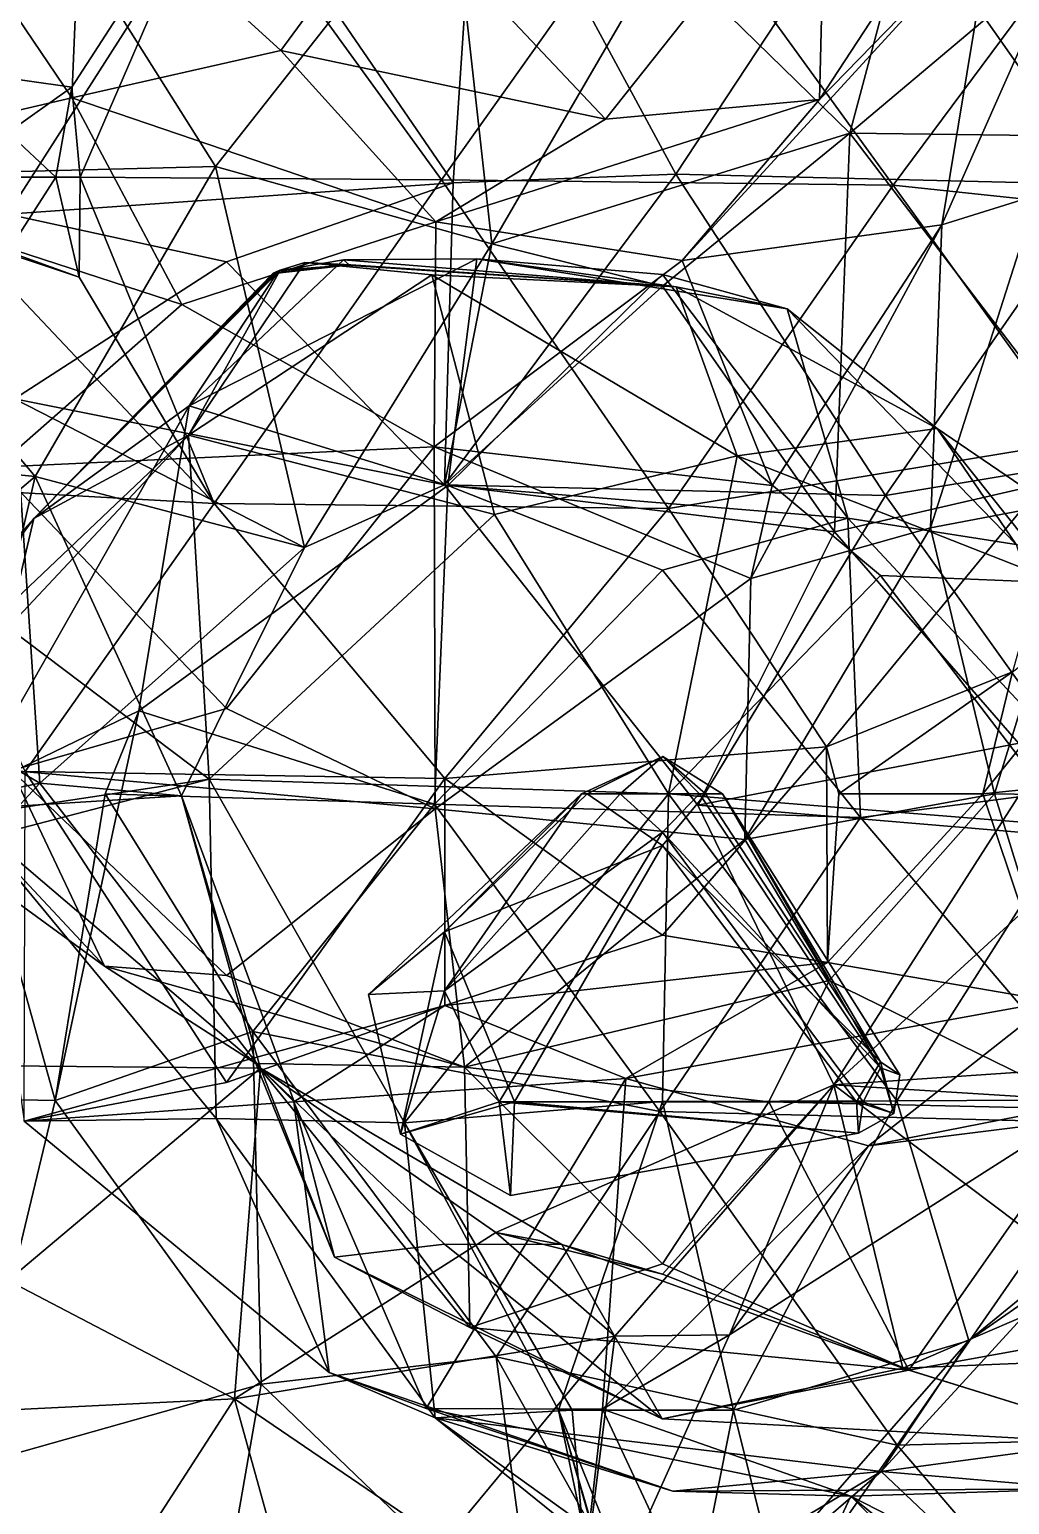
# Model space of a CAD drawing. Extents: x 290083 to 295691, y 4553739 to 4561622.
# Drawn here: x 293890.4 to 293947, y 4558937.1 to 4559022.4 of the extents above; entities that cross this region are included whole.
import ezdxf

# ---------------------------------------------------------------- set-up
doc = ezdxf.new("R2010")
doc.units = 0
doc.layers.add('Au_ppm_Pref_-_0_3', color=7, linetype='CONTINUOUS')

msp = doc.modelspace()

# ---------------------------------------------------------------- linework, layer by layer
at = {"layer": 'Au_ppm_Pref_-_0_3'}
for points in [[(293914.889, 4559013.501, 1805.686), (293916.323, 4559035.159, 1801.701), (293902.174, 4559032.062, 1805.791)], [(293914.889, 4559013.501, 1805.686), (293927.753, 4559013.998, 1800.894), (293916.323, 4559035.159, 1801.701)], [(293927.753, 4559013.998, 1800.894), (293939.472, 4559031.79, 1800.925), (293916.323, 4559035.159, 1801.701)], [(293936.428, 4559033.224, 1752.535), (293936.055, 4559018.316, 1759.803), (293946.989, 4559035.04, 1759.304)], [(293936.055, 4559018.316, 1759.803), (293946.006, 4559028.546, 1763.979), (293946.989, 4559035.04, 1759.304)], [(293937.809, 4559016.365, 1795.193), (293926.982, 4559026.951, 1792.111), (293942.57, 4559034.2, 1789.012)], [(293937.809, 4559016.365, 1795.193), (293942.57, 4559034.2, 1789.012), (293952.18, 4559028.477, 1792.62)], [(293936.428, 4559033.224, 1752.535), (293911.5, 4559030.099, 1750.295), (293923.695, 4559017.169, 1753.296)], [(293936.428, 4559033.224, 1752.535), (293923.695, 4559017.169, 1753.296), (293936.055, 4559018.316, 1759.803)], [(293890.02, 4559032.136, 1787.686), (293901.151, 4559014.445, 1787.806), (293876.196, 4559013.805, 1786.87)], [(293889.146, 4559011.682, 1806.482), (293902.174, 4559032.062, 1805.791), (293883.937, 4559030.243, 1811.381)], [(293889.146, 4559011.682, 1806.482), (293914.889, 4559013.501, 1805.686), (293902.174, 4559032.062, 1805.791)], [(293914.721, 4559031.657, 1789.466), (293901.151, 4559014.445, 1787.806), (293890.02, 4559032.136, 1787.686)], [(293883.895, 4559031.646, 1758.886), (293875.145, 4559014.284, 1763.218), (293892.858, 4559018.402, 1759.461)], [(293901.095, 4559031.781, 1828.366), (293884.691, 4559020.182, 1829.312), (293879.626, 4559031.646, 1827.879)], [(293892.858, 4559018.402, 1759.461), (293893.42, 4559031.646, 1754.097), (293883.895, 4559031.646, 1758.886)], [(293901.095, 4559031.781, 1828.366), (293892.862, 4559019.03, 1829.312), (293884.691, 4559020.182, 1829.312)], [(293892.858, 4559018.402, 1759.461), (293904.932, 4559021.149, 1753.057), (293893.42, 4559031.646, 1754.097)], [(293901.095, 4559031.781, 1828.366), (293893.33, 4559013.828, 1829.312), (293892.862, 4559019.03, 1829.312)], [(293901.095, 4559031.781, 1828.366), (293914.222, 4559013.663, 1828.243), (293893.33, 4559013.828, 1829.312)], [(293911.5, 4559030.099, 1750.295), (293893.42, 4559031.646, 1754.097), (293904.932, 4559021.149, 1753.057)], [(293901.095, 4559031.781, 1828.366), (293927.03, 4559031.712, 1829.019), (293914.222, 4559013.663, 1828.243)], [(293901.151, 4559014.445, 1787.806), (293914.721, 4559031.657, 1789.466), (293917.115, 4559009.976, 1792.632)], [(293940.317, 4559013.365, 1828.211), (293914.222, 4559013.663, 1828.243), (293927.03, 4559031.712, 1829.019)], [(293917.115, 4559009.976, 1792.632), (293914.721, 4559031.657, 1789.466), (293926.982, 4559026.951, 1792.111)], [(293940.317, 4559013.365, 1828.211), (293927.03, 4559031.712, 1829.019), (293951.164, 4559027.965, 1827.606)], [(293927.753, 4559013.998, 1800.894), (293952.361, 4559013.394, 1801.413), (293939.472, 4559031.79, 1800.925)], [(293952.361, 4559013.394, 1801.413), (293962.799, 4559028.629, 1801.555), (293939.472, 4559031.79, 1800.925)], [(293948.611, 4559012.79, 1775.541), (293952.223, 4559031.586, 1769.925), (293943.123, 4559011.064, 1768.842)], [(293952.223, 4559031.586, 1769.925), (293946.006, 4559028.546, 1763.979), (293943.123, 4559011.064, 1768.842)], [(293904.932, 4559021.149, 1753.057), (293923.695, 4559017.169, 1753.296), (293911.5, 4559030.099, 1750.295)], [(293928.122, 4559009.012, 1763.472), (293943.123, 4559011.064, 1768.842), (293946.006, 4559028.546, 1763.979)], [(293936.055, 4559018.316, 1759.803), (293928.122, 4559009.012, 1763.472), (293946.006, 4559028.546, 1763.979)], [(293937.809, 4559016.365, 1795.193), (293952.18, 4559028.477, 1792.62), (293965.498, 4559016.027, 1794.184)], [(293940.317, 4559013.365, 1828.211), (293951.164, 4559027.965, 1827.606), (293959.018, 4559011.374, 1824.246)], [(293926.982, 4559026.951, 1792.111), (293937.809, 4559016.365, 1795.193), (293917.115, 4559009.976, 1792.632)], [(293892.858, 4559018.402, 1759.461), (293913.888, 4559011.235, 1757.722), (293904.932, 4559021.149, 1753.057)], [(293904.932, 4559021.149, 1753.057), (293913.888, 4559011.235, 1757.722), (293923.695, 4559017.169, 1753.296)], [(293884.691, 4559020.182, 1829.312), (293892.862, 4559019.03, 1829.312), (293889.184, 4559016.4, 1830.169)], [(293899.209, 4559006.462, 1762.738), (293892.858, 4559018.402, 1759.461), (293875.145, 4559014.284, 1763.218)], [(293891.931, 4559013.828, 1830.607), (293889.184, 4559016.4, 1830.169), (293892.862, 4559019.03, 1829.312)], [(293891.931, 4559013.828, 1830.607), (293892.862, 4559019.03, 1829.312), (293893.33, 4559013.828, 1829.312)], [(293892.858, 4559018.402, 1759.461), (293899.209, 4559006.462, 1762.738), (293913.888, 4559011.235, 1757.722)], [(293936.055, 4559018.316, 1759.803), (293913.888, 4559011.235, 1757.722), (293928.122, 4559009.012, 1763.472)], [(293923.695, 4559017.169, 1753.296), (293913.888, 4559011.235, 1757.722), (293936.055, 4559018.316, 1759.803)], [(293884.362, 4559013.828, 1831.585), (293889.184, 4559016.4, 1830.169), (293891.931, 4559013.828, 1830.607)], [(293917.115, 4559009.976, 1792.632), (293937.809, 4559016.365, 1795.193), (293926.982, 4559007.526, 1797.515)], [(293926.982, 4559007.526, 1797.515), (293937.809, 4559016.365, 1795.193), (293936.924, 4558993.326, 1797.468)], [(293936.924, 4558993.326, 1797.468), (293937.809, 4559016.365, 1795.193), (293952.611, 4558996.945, 1793.553)], [(293952.611, 4558996.945, 1793.553), (293937.809, 4559016.365, 1795.193), (293965.498, 4559016.027, 1794.184)], [(293875.145, 4559014.284, 1763.218), (293888.503, 4558997.066, 1765.499), (293899.209, 4559006.462, 1762.738)], [(293876.196, 4559013.805, 1786.87), (293901.151, 4559014.445, 1787.806), (293890.729, 4558996.527, 1787.057)], [(293890.729, 4558996.527, 1787.057), (293901.151, 4559014.445, 1787.806), (293906.295, 4558992.415, 1793.799)], [(293906.295, 4558992.415, 1793.799), (293901.151, 4559014.445, 1787.806), (293917.115, 4559009.976, 1792.632)], [(293890.729, 4558996.527, 1787.057), (293865.707, 4558999.002, 1785.928), (293876.196, 4559013.805, 1786.87)], [(293884.362, 4559013.828, 1831.585), (293891.931, 4559013.828, 1830.607), (293889.184, 4559009.527, 1830.746)], [(293889.146, 4559011.682, 1806.482), (293901.783, 4559008.935, 1801.246), (293914.889, 4559013.501, 1805.686)], [(293889.184, 4559009.527, 1830.746), (293891.931, 4559013.828, 1830.607), (293893.268, 4559008.053, 1829.312)], [(293891.931, 4559013.828, 1830.607), (293893.33, 4559013.828, 1829.312), (293893.268, 4559008.053, 1829.312)], [(293901.073, 4558994.955, 1828.066), (293893.268, 4559008.053, 1829.312), (293893.33, 4559013.828, 1829.312)], [(293901.073, 4558994.955, 1828.066), (293893.33, 4559013.828, 1829.312), (293914.222, 4559013.663, 1828.243)], [(293901.073, 4558994.955, 1828.066), (293914.222, 4559013.663, 1828.243), (293927.332, 4558994.675, 1828.121)], [(293901.783, 4559008.935, 1801.246), (293914.386, 4558996.052, 1799.615), (293914.889, 4559013.501, 1805.686)], [(293940.317, 4559013.365, 1828.211), (293927.332, 4558994.675, 1828.121), (293914.222, 4559013.663, 1828.243)], [(293914.889, 4559013.501, 1805.686), (293914.386, 4558996.052, 1799.615), (293927.753, 4559013.998, 1800.894)], [(293927.753, 4559013.998, 1800.894), (293914.386, 4558996.052, 1799.615), (293939.859, 4558995.425, 1801.427)], [(293940.317, 4559013.365, 1828.211), (293950.975, 4558998.56, 1827.894), (293927.332, 4558994.675, 1828.121)], [(293927.753, 4559013.998, 1800.894), (293939.859, 4558995.425, 1801.427), (293952.361, 4559013.394, 1801.413)], [(293962.097, 4558999.103, 1801.911), (293952.361, 4559013.394, 1801.413), (293939.859, 4558995.425, 1801.427)], [(293940.317, 4559013.365, 1828.211), (293959.018, 4559011.374, 1824.246), (293950.975, 4558998.56, 1827.894)], [(293951.406, 4558995.249, 1781.747), (293948.611, 4559012.79, 1775.541), (293942.477, 4558993.551, 1775.059)], [(293948.611, 4559012.79, 1775.541), (293943.123, 4559011.064, 1768.842), (293942.477, 4558993.551, 1775.059)], [(293889.146, 4559011.682, 1806.482), (293889.537, 4559001.016, 1798.909), (293901.783, 4559008.935, 1801.246)], [(293899.209, 4559006.462, 1762.738), (293913.784, 4558998.248, 1764.758), (293913.888, 4559011.235, 1757.722)], [(293913.784, 4558998.248, 1764.758), (293928.122, 4559009.012, 1763.472), (293913.888, 4559011.235, 1757.722)], [(293928.122, 4559009.012, 1763.472), (293933.321, 4558996.01, 1766.93), (293943.123, 4559011.064, 1768.842)], [(293932.086, 4558990.631, 1769.018), (293942.477, 4558993.551, 1775.059), (293943.123, 4559011.064, 1768.842)], [(293933.321, 4558996.01, 1766.93), (293932.086, 4558990.631, 1769.018), (293943.123, 4559011.064, 1768.842)], [(293901.073, 4558994.955, 1828.066), (293882.46, 4558996.01, 1826.543), (293886.646, 4559010.238, 1829.312)], [(293889.184, 4559009.527, 1830.746), (293893.268, 4559008.053, 1829.312), (293886.646, 4559010.238, 1829.312)], [(293901.073, 4558994.955, 1828.066), (293886.646, 4559010.238, 1829.312), (293893.268, 4559008.053, 1829.312)], [(293906.295, 4558992.415, 1793.799), (293917.115, 4559009.976, 1792.632), (293914.386, 4558996.052, 1799.615)], [(293926.982, 4559007.526, 1797.515), (293914.386, 4558996.052, 1799.615), (293917.115, 4559009.976, 1792.632)], [(293908.549, 4559009.038, 1848.723), (293916.246, 4559009.104, 1852.373), (293899.627, 4559000.608, 1853.404)], [(293899.627, 4559000.608, 1853.404), (293916.246, 4559009.104, 1852.373), (293914.572, 4558995.996, 1859.271)], [(293908.549, 4559009.038, 1848.723), (293899.627, 4559000.608, 1853.404), (293904.789, 4559008.404, 1847.582)], [(293908.878, 4559008.763, 1847.08), (293908.549, 4559009.038, 1848.723), (293904.789, 4559008.404, 1847.582)], [(293916.246, 4559009.104, 1852.373), (293908.549, 4559009.038, 1848.723), (293927.77, 4559007.495, 1846.822)], [(293908.549, 4559009.038, 1848.723), (293908.878, 4559008.763, 1847.08), (293927.77, 4559007.495, 1846.822)], [(293913.784, 4558998.248, 1764.758), (293933.321, 4558996.01, 1766.93), (293928.122, 4559009.012, 1763.472)], [(293926.982, 4559008.195, 1857.131), (293914.572, 4558995.996, 1859.271), (293916.246, 4559009.104, 1852.373)], [(293916.246, 4559009.104, 1852.373), (293934.196, 4559006.213, 1853.069), (293926.982, 4559008.195, 1857.131)], [(293916.246, 4559009.104, 1852.373), (293927.77, 4559007.495, 1846.822), (293934.196, 4559006.213, 1853.069)], [(293889.537, 4559001.016, 1798.909), (293914.386, 4558996.052, 1799.615), (293901.783, 4559008.935, 1801.246)], [(293904.567, 4559008.261, 1846.96), (293890.652, 4558994.088, 1847.153), (293904.882, 4559008.453, 1846.753)], [(293890.652, 4558994.088, 1847.153), (293899.596, 4558998.92, 1840.297), (293904.882, 4559008.453, 1846.753)], [(293904.789, 4559008.404, 1847.582), (293890.652, 4558994.088, 1847.153), (293904.484, 4559008.284, 1847.131)], [(293899.627, 4559000.608, 1853.404), (293890.652, 4558994.088, 1847.153), (293904.789, 4559008.404, 1847.582)], [(293904.484, 4559008.284, 1847.131), (293890.652, 4558994.088, 1847.153), (293904.567, 4559008.261, 1846.96)], [(293906.314, 4559008.9, 1846.375), (293904.882, 4559008.453, 1846.753), (293899.596, 4558998.92, 1840.297)], [(293906.314, 4559008.9, 1846.375), (293899.596, 4558998.92, 1840.297), (293913.66, 4559008.185, 1841.438)], [(293913.66, 4559008.185, 1841.438), (293899.596, 4558998.92, 1840.297), (293917.274, 4558994.326, 1837.176)], [(293904.567, 4559008.261, 1846.96), (293908.878, 4559008.763, 1847.08), (293904.484, 4559008.284, 1847.131)], [(293904.484, 4559008.284, 1847.131), (293908.878, 4559008.763, 1847.08), (293904.789, 4559008.404, 1847.582)], [(293908.878, 4559008.763, 1847.08), (293904.567, 4559008.261, 1846.96), (293908.971, 4559008.751, 1846.965)], [(293904.567, 4559008.261, 1846.96), (293904.882, 4559008.453, 1846.753), (293908.971, 4559008.751, 1846.965)], [(293906.314, 4559008.9, 1846.375), (293908.971, 4559008.751, 1846.965), (293904.882, 4559008.453, 1846.753)], [(293908.971, 4559008.751, 1846.965), (293906.314, 4559008.9, 1846.375), (293927.77, 4559007.495, 1846.822)], [(293906.314, 4559008.9, 1846.375), (293913.66, 4559008.185, 1841.438), (293927.77, 4559007.495, 1846.822)], [(293908.878, 4559008.763, 1847.08), (293908.971, 4559008.751, 1846.965), (293927.77, 4559007.495, 1846.822)], [(293917.274, 4558994.326, 1837.176), (293931.298, 4558997.711, 1839.498), (293913.66, 4559008.185, 1841.438)], [(293913.66, 4559008.185, 1841.438), (293931.298, 4558997.711, 1839.498), (293927.77, 4559007.495, 1846.822)], [(293937.692, 4558994.112, 1858.393), (293914.572, 4558995.996, 1859.271), (293926.982, 4559008.195, 1857.131)], [(293934.196, 4559006.213, 1853.069), (293937.692, 4558994.112, 1858.393), (293926.982, 4559008.195, 1857.131)], [(293936.924, 4558993.326, 1797.468), (293914.386, 4558996.052, 1799.615), (293926.982, 4559007.526, 1797.515)], [(293942.855, 4558999.289, 1846.966), (293934.196, 4559006.213, 1853.069), (293927.77, 4559007.495, 1846.822)], [(293927.77, 4559007.495, 1846.822), (293931.298, 4558997.711, 1839.498), (293942.855, 4558999.289, 1846.966)], [(293899.209, 4559006.462, 1762.738), (293888.503, 4558997.066, 1765.499), (293913.784, 4558998.248, 1764.758)], [(293934.196, 4559006.213, 1853.069), (293947.411, 4558992.59, 1852.378), (293937.692, 4558994.112, 1858.393)], [(293947.411, 4558992.59, 1852.378), (293934.196, 4559006.213, 1853.069), (293942.855, 4558999.289, 1846.966)], [(293891.008, 4558978.794, 1794.97), (293889.537, 4559001.016, 1798.909), (293876.585, 4558987.289, 1796.583)], [(293886.922, 4558978.241, 1854.143), (293899.627, 4559000.608, 1853.404), (293896.727, 4558982.971, 1859.841)], [(293899.627, 4559000.608, 1853.404), (293886.922, 4558978.241, 1854.143), (293890.652, 4558994.088, 1847.153)], [(293891.008, 4558978.794, 1794.97), (293906.295, 4558992.415, 1793.799), (293889.537, 4559001.016, 1798.909)], [(293889.537, 4559001.016, 1798.909), (293906.295, 4558992.415, 1793.799), (293914.386, 4558996.052, 1799.615)], [(293896.727, 4558982.971, 1859.841), (293899.627, 4559000.608, 1853.404), (293914.572, 4558995.996, 1859.271)], [(293890.729, 4558996.527, 1787.057), (293876.585, 4558984.477, 1785.642), (293865.707, 4558999.002, 1785.928)], [(293881.954, 4558982.168, 1841.191), (293899.596, 4558998.92, 1840.297), (293890.652, 4558994.088, 1847.153)], [(293881.954, 4558982.168, 1841.191), (293889.184, 4558987.794, 1837.99), (293899.596, 4558998.92, 1840.297)], [(293900.794, 4558979.033, 1836.429), (293899.596, 4558998.92, 1840.297), (293889.184, 4558987.794, 1837.99)], [(293900.794, 4558979.033, 1836.429), (293917.274, 4558994.326, 1837.176), (293899.596, 4558998.92, 1840.297)], [(293949.956, 4558990.373, 1842.021), (293942.855, 4558999.289, 1846.966), (293931.298, 4558997.711, 1839.498)], [(293962.097, 4558999.103, 1801.911), (293939.859, 4558995.425, 1801.427), (293949.784, 4558981.543, 1801.862)], [(293947.411, 4558992.59, 1852.378), (293942.855, 4558999.289, 1846.966), (293959.223, 4558988.153, 1847.13)], [(293959.223, 4558988.153, 1847.13), (293942.855, 4558999.289, 1846.966), (293949.956, 4558990.373, 1842.021)], [(293888.503, 4558997.066, 1765.499), (293901.783, 4558983.12, 1765.622), (293913.784, 4558998.248, 1764.758)], [(293913.784, 4558998.248, 1764.758), (293901.783, 4558983.12, 1765.622), (293913.844, 4558977.32, 1769.797)], [(293913.784, 4558998.248, 1764.758), (293913.844, 4558977.32, 1769.797), (293932.086, 4558990.631, 1769.018)], [(293913.784, 4558998.248, 1764.758), (293932.086, 4558990.631, 1769.018), (293933.321, 4558996.01, 1766.93)], [(293927.332, 4558994.675, 1828.121), (293950.975, 4558998.56, 1827.894), (293936.462, 4558980.891, 1826.942)], [(293947.201, 4558985.233, 1823.373), (293936.462, 4558980.891, 1826.942), (293950.975, 4558998.56, 1827.894)], [(293888.503, 4558997.066, 1765.499), (293889.389, 4558979.534, 1770.224), (293901.783, 4558983.12, 1765.622)], [(293917.274, 4558994.326, 1837.176), (293927.339, 4558978.192, 1836.874), (293931.298, 4558997.711, 1839.498)], [(293927.339, 4558978.192, 1836.874), (293939.581, 4558990.798, 1836.989), (293931.298, 4558997.711, 1839.498)], [(293939.581, 4558990.798, 1836.989), (293949.956, 4558990.373, 1842.021), (293931.298, 4558997.711, 1839.498)], [(293890.729, 4558996.527, 1787.057), (293886.294, 4558977.255, 1782.064), (293876.585, 4558984.477, 1785.642)], [(293899.187, 4558978.059, 1788.064), (293886.294, 4558977.255, 1782.064), (293890.729, 4558996.527, 1787.057)], [(293906.295, 4558992.415, 1793.799), (293899.187, 4558978.059, 1788.064), (293890.729, 4558996.527, 1787.057)], [(293936.924, 4558993.326, 1797.468), (293952.611, 4558996.945, 1793.553), (293952.384, 4558975.559, 1797.383)], [(293890.164, 4558979.47, 1828.424), (293882.46, 4558996.01, 1826.543), (293901.073, 4558994.955, 1828.066)], [(293913.81, 4558977.578, 1864.097), (293896.727, 4558982.971, 1859.841), (293914.572, 4558995.996, 1859.271)], [(293913.81, 4558977.578, 1864.097), (293914.572, 4558995.996, 1859.271), (293926.982, 4558991.116, 1863.317)], [(293914.386, 4558996.052, 1799.615), (293929.029, 4558977.521, 1799.615), (293939.859, 4558995.425, 1801.427)], [(293914.386, 4558996.052, 1799.615), (293936.924, 4558993.326, 1797.468), (293929.029, 4558977.521, 1799.615)], [(293937.692, 4558994.112, 1858.393), (293926.982, 4558991.116, 1863.317), (293914.572, 4558995.996, 1859.271)], [(293949.784, 4558981.543, 1801.862), (293939.859, 4558995.425, 1801.427), (293929.029, 4558977.521, 1799.615)], [(293890.164, 4558979.47, 1828.424), (293901.073, 4558994.955, 1828.066), (293914.4, 4558979.071, 1827.141)], [(293901.073, 4558994.955, 1828.066), (293927.332, 4558994.675, 1828.121), (293914.4, 4558979.071, 1827.141)], [(293927.332, 4558994.675, 1828.121), (293936.462, 4558980.891, 1826.942), (293914.4, 4558979.071, 1827.141)], [(293951.406, 4558995.249, 1781.747), (293942.477, 4558993.551, 1775.059), (293946.166, 4558978.192, 1778.693)], [(293951.406, 4558995.249, 1781.747), (293946.166, 4558978.192, 1778.693), (293964.735, 4558977.88, 1780.313)], [(293890.652, 4558994.088, 1847.153), (293886.922, 4558978.241, 1854.143), (293876.42, 4558978.331, 1847.171)], [(293881.954, 4558982.168, 1841.191), (293890.652, 4558994.088, 1847.153), (293876.42, 4558978.331, 1847.171)], [(293900.794, 4558979.033, 1836.429), (293927.339, 4558978.192, 1836.874), (293917.274, 4558994.326, 1837.176)], [(293937.692, 4558994.112, 1858.393), (293938.427, 4558976.822, 1863.947), (293926.982, 4558991.116, 1863.317)], [(293938.427, 4558976.822, 1863.947), (293937.692, 4558994.112, 1858.393), (293952.137, 4558978.608, 1859.404)], [(293947.411, 4558992.59, 1852.378), (293952.137, 4558978.608, 1859.404), (293937.692, 4558994.112, 1858.393)], [(293936.924, 4558993.326, 1797.468), (293952.384, 4558975.559, 1797.383), (293929.029, 4558977.521, 1799.615)], [(293946.166, 4558978.192, 1778.693), (293942.477, 4558993.551, 1775.059), (293931.75, 4558975.544, 1774.161)], [(293932.086, 4558990.631, 1769.018), (293931.75, 4558975.544, 1774.161), (293942.477, 4558993.551, 1775.059)], [(293957.311, 4558992.926, 1818.339), (293945.488, 4558978.192, 1820.218), (293947.201, 4558985.233, 1823.373)], [(293945.488, 4558978.192, 1820.218), (293957.311, 4558992.926, 1818.339), (293959.392, 4558979.601, 1816.396)], [(293891.008, 4558978.794, 1794.97), (293899.187, 4558978.059, 1788.064), (293906.295, 4558992.415, 1793.799)], [(293913.81, 4558977.578, 1864.097), (293926.982, 4558991.116, 1863.317), (293938.427, 4558976.822, 1863.947)], [(293913.844, 4558977.32, 1769.797), (293931.75, 4558975.544, 1774.161), (293932.086, 4558990.631, 1769.018)], [(293927.339, 4558978.192, 1836.874), (293950.609, 4558976.306, 1836.621), (293939.581, 4558990.798, 1836.989)], [(293949.956, 4558990.373, 1842.021), (293939.581, 4558990.798, 1836.989), (293950.609, 4558976.306, 1836.621)], [(293900.794, 4558979.033, 1836.429), (293889.184, 4558987.794, 1837.99), (293879.276, 4558975.781, 1836.533)], [(293891.008, 4558978.794, 1794.97), (293876.585, 4558987.289, 1796.583), (293866.56, 4558973.778, 1796.361)], [(293936.462, 4558980.891, 1826.942), (293947.201, 4558985.233, 1823.373), (293937.166, 4558978.192, 1823.373)], [(293947.201, 4558985.233, 1823.373), (293945.488, 4558978.192, 1820.218), (293937.166, 4558978.192, 1823.373)], [(293891.9, 4558960.466, 1858.342), (293886.922, 4558978.241, 1854.143), (293896.727, 4558982.971, 1859.841)], [(293901.783, 4558983.12, 1765.622), (293889.389, 4558979.534, 1770.224), (293913.844, 4558977.32, 1769.797)], [(293894.785, 4558978.192, 1862.308), (293891.9, 4558960.466, 1858.342), (293896.727, 4558982.971, 1859.841)], [(293894.785, 4558978.192, 1862.308), (293896.727, 4558982.971, 1859.841), (293913.81, 4558977.578, 1864.097)], [(293877.298, 4558980.951, 1775.799), (293886.294, 4558977.255, 1782.064), (293894.737, 4558968.227, 1775.858)], [(293877.298, 4558980.951, 1775.799), (293894.737, 4558968.227, 1775.858), (293889.389, 4558979.534, 1770.224)], [(293914.4, 4558979.071, 1827.141), (293936.462, 4558980.891, 1826.942), (293926.982, 4558970.006, 1826.101)], [(293936.526, 4558968.434, 1822.126), (293926.982, 4558970.006, 1826.101), (293936.462, 4558980.891, 1826.942)], [(293936.876, 4558961.369, 1799.461), (293949.784, 4558981.543, 1801.862), (293929.029, 4558977.521, 1799.615)], [(293937.166, 4558978.192, 1823.373), (293936.526, 4558968.434, 1822.126), (293936.462, 4558980.891, 1826.942)], [(293952.023, 4558960.418, 1805.612), (293949.784, 4558981.543, 1801.862), (293936.876, 4558961.369, 1799.461)], [(293924.537, 4558978.192, 1872.04), (293922.298, 4558978.192, 1870.887), (293927, 4558980.346, 1870.869)], [(293922.298, 4558978.192, 1870.887), (293922.639, 4558978.192, 1868.84), (293927, 4558980.346, 1870.869)], [(293922.639, 4558978.192, 1868.84), (293929.469, 4558978.192, 1869.715), (293927, 4558980.346, 1870.869)], [(293924.537, 4558978.192, 1872.04), (293927, 4558980.346, 1870.869), (293929.127, 4558978.192, 1871.899)], [(293927, 4558980.346, 1870.869), (293930.444, 4558978.192, 1870.887), (293929.127, 4558978.192, 1871.899)], [(293930.444, 4558978.192, 1870.887), (293927, 4558980.346, 1870.869), (293929.469, 4558978.192, 1869.715)], [(293889.389, 4558979.534, 1770.224), (293894.737, 4558968.227, 1775.858), (293901.783, 4558967.682, 1772.355)], [(293889.389, 4558979.534, 1770.224), (293901.783, 4558967.682, 1772.355), (293913.844, 4558977.32, 1769.797)], [(293890.164, 4558979.47, 1828.424), (293901.783, 4558961.495, 1828.938), (293890.103, 4558959.261, 1823.075)], [(293890.164, 4558979.47, 1828.424), (293914.4, 4558979.071, 1827.141), (293901.783, 4558961.495, 1828.938)], [(293945.488, 4558978.192, 1820.218), (293959.392, 4558979.601, 1816.396), (293949.512, 4558966.192, 1816.752)], [(293891.008, 4558978.794, 1794.97), (293866.56, 4558973.778, 1796.361), (293876.073, 4558962.578, 1795.975)], [(293891.008, 4558978.794, 1794.97), (293876.073, 4558962.578, 1795.975), (293903.759, 4558962.318, 1793.623)], [(293900.794, 4558979.033, 1836.429), (293879.276, 4558975.781, 1836.533), (293887.762, 4558975.635, 1829.494)], [(293900.794, 4558979.033, 1836.429), (293887.762, 4558975.635, 1829.494), (293901.197, 4558959.413, 1829.065)], [(293899.187, 4558978.059, 1788.064), (293891.008, 4558978.794, 1794.97), (293903.759, 4558962.318, 1793.623)], [(293900.794, 4558979.033, 1836.429), (293912.078, 4558959.166, 1836.185), (293927.339, 4558978.192, 1836.874)], [(293900.794, 4558979.033, 1836.429), (293901.197, 4558959.413, 1829.065), (293912.078, 4558959.166, 1836.185)], [(293914.399, 4558965.942, 1823.081), (293901.783, 4558961.495, 1828.938), (293914.4, 4558979.071, 1827.141)], [(293914.399, 4558965.942, 1823.081), (293914.4, 4558979.071, 1827.141), (293926.982, 4558970.006, 1826.101)], [(293953.452, 4558959.146, 1863.304), (293938.427, 4558976.822, 1863.947), (293952.137, 4558978.608, 1859.404)], [(293877.802, 4558960.719, 1852.996), (293886.922, 4558978.241, 1854.143), (293891.9, 4558960.466, 1858.342)], [(293886.294, 4558977.255, 1782.064), (293899.187, 4558978.059, 1788.064), (293903.48, 4558962.606, 1782.066)], [(293894.785, 4558978.192, 1862.308), (293903.321, 4558964.445, 1862.866), (293891.9, 4558960.466, 1858.342)], [(293894.785, 4558978.192, 1862.308), (293913.81, 4558977.578, 1864.097), (293903.321, 4558964.445, 1862.866)], [(293905.701, 4558960.374, 1787.737), (293899.187, 4558978.059, 1788.064), (293903.759, 4558962.318, 1793.623)], [(293903.48, 4558962.606, 1782.066), (293899.187, 4558978.059, 1788.064), (293905.701, 4558960.374, 1787.737)], [(293913.81, 4558977.578, 1864.097), (293926.825, 4558959.818, 1863.518), (293903.321, 4558964.445, 1862.866)], [(293914.383, 4558966.799, 1873.029), (293909.992, 4558966.583, 1870.887), (293922.298, 4558978.192, 1870.887)], [(293914.383, 4558970.209, 1867.609), (293922.298, 4558978.192, 1870.887), (293909.992, 4558966.583, 1870.887)], [(293912.078, 4558959.166, 1836.185), (293926.983, 4558960.391, 1841.041), (293927.339, 4558978.192, 1836.874)], [(293913.81, 4558977.578, 1864.097), (293938.427, 4558976.822, 1863.947), (293926.825, 4558959.818, 1863.518)], [(293914.383, 4558966.799, 1873.029), (293924.537, 4558978.192, 1872.04), (293926.982, 4558975.962, 1871.631)], [(293914.383, 4558966.799, 1873.029), (293922.298, 4558978.192, 1870.887), (293924.537, 4558978.192, 1872.04)], [(293914.383, 4558970.209, 1867.609), (293926.982, 4558975.188, 1869.886), (293922.639, 4558978.192, 1868.84)], [(293914.383, 4558970.209, 1867.609), (293922.639, 4558978.192, 1868.84), (293922.298, 4558978.192, 1870.887)], [(293922.639, 4558978.192, 1868.84), (293926.982, 4558975.188, 1869.886), (293929.469, 4558978.192, 1869.715)], [(293926.982, 4558975.962, 1871.631), (293924.537, 4558978.192, 1872.04), (293929.127, 4558978.192, 1871.899)], [(293926.982, 4558975.962, 1871.631), (293929.127, 4558978.192, 1871.899), (293939.581, 4558962.347, 1871.545)], [(293926.982, 4558975.188, 1869.886), (293939.581, 4558962.687, 1870.116), (293929.469, 4558978.192, 1869.715)], [(293927.339, 4558978.192, 1836.874), (293926.983, 4558960.391, 1841.041), (293940.532, 4558960.439, 1836.73)], [(293927.339, 4558978.192, 1836.874), (293940.532, 4558960.439, 1836.73), (293950.609, 4558976.306, 1836.621)], [(293952.384, 4558975.559, 1797.383), (293936.876, 4558961.369, 1799.461), (293929.029, 4558977.521, 1799.615)], [(293939.581, 4558962.347, 1871.545), (293929.127, 4558978.192, 1871.899), (293930.444, 4558978.192, 1870.887)], [(293939.581, 4558962.687, 1870.116), (293930.444, 4558978.192, 1870.887), (293929.469, 4558978.192, 1869.715)], [(293939.581, 4558962.347, 1871.545), (293930.444, 4558978.192, 1870.887), (293940.691, 4558961.944, 1870.887)], [(293939.581, 4558962.687, 1870.116), (293940.691, 4558961.944, 1870.887), (293930.444, 4558978.192, 1870.887)], [(293936.609, 4558967.396, 1776.798), (293946.166, 4558978.192, 1778.693), (293931.75, 4558975.544, 1774.161)], [(293936.526, 4558968.434, 1822.126), (293937.166, 4558978.192, 1823.373), (293945.488, 4558978.192, 1820.218)], [(293945.488, 4558978.192, 1820.218), (293949.512, 4558966.192, 1816.752), (293936.526, 4558968.434, 1822.126)], [(293946.166, 4558978.192, 1778.693), (293936.609, 4558967.396, 1776.798), (293951.795, 4558959.963, 1779.895)], [(293946.166, 4558978.192, 1778.693), (293951.795, 4558959.963, 1779.895), (293964.735, 4558977.88, 1780.313)], [(293894.737, 4558968.227, 1775.858), (293886.294, 4558977.255, 1782.064), (293903.48, 4558962.606, 1782.066)], [(293915.534, 4558962.377, 1776.393), (293913.844, 4558977.32, 1769.797), (293901.783, 4558967.682, 1772.355)], [(293931.75, 4558975.544, 1774.161), (293913.844, 4558977.32, 1769.797), (293915.534, 4558962.377, 1776.393)], [(293926.825, 4558959.818, 1863.518), (293938.427, 4558976.822, 1863.947), (293953.452, 4558959.146, 1863.304)], [(293914.383, 4558966.799, 1873.029), (293926.982, 4558975.962, 1871.631), (293917.545, 4558960.374, 1872.378)], [(293917.545, 4558960.374, 1872.378), (293926.982, 4558975.962, 1871.631), (293938.575, 4558960.374, 1871.362)], [(293926.982, 4558975.962, 1871.631), (293939.581, 4558962.347, 1871.545), (293938.575, 4558960.374, 1871.362)], [(293940.532, 4558960.439, 1836.73), (293964.817, 4558960.548, 1835.228), (293950.609, 4558976.306, 1836.621)], [(293887.762, 4558975.635, 1829.494), (293890.103, 4558959.261, 1823.075), (293901.197, 4558959.413, 1829.065)], [(293914.383, 4558970.209, 1867.609), (293918.44, 4558960.374, 1868.974), (293926.982, 4558975.188, 1869.886)], [(293915.534, 4558962.377, 1776.393), (293936.609, 4558967.396, 1776.798), (293931.75, 4558975.544, 1774.161)], [(293918.44, 4558960.374, 1868.974), (293938.201, 4558960.374, 1870.237), (293926.982, 4558975.188, 1869.886)], [(293926.982, 4558975.188, 1869.886), (293938.201, 4558960.374, 1870.237), (293939.581, 4558962.687, 1870.116)], [(293952.384, 4558975.559, 1797.383), (293962.409, 4558963.089, 1797.593), (293936.876, 4558961.369, 1799.461)], [(293909.992, 4558966.583, 1870.887), (293911.853, 4558958.516, 1870.822), (293914.383, 4558970.209, 1867.609)], [(293914.383, 4558970.209, 1867.609), (293911.853, 4558958.516, 1870.822), (293918.44, 4558960.374, 1868.974)], [(293914.399, 4558965.942, 1823.081), (293926.982, 4558970.006, 1826.101), (293936.526, 4558968.434, 1822.126)], [(293903.48, 4558962.606, 1782.066), (293915.534, 4558962.377, 1776.393), (293894.737, 4558968.227, 1775.858)], [(293901.783, 4558967.682, 1772.355), (293894.737, 4558968.227, 1775.858), (293915.534, 4558962.377, 1776.393)], [(293914.399, 4558965.942, 1823.081), (293936.526, 4558968.434, 1822.126), (293924.869, 4558961.737, 1817.345)], [(293949.512, 4558966.192, 1816.752), (293924.869, 4558961.737, 1817.345), (293936.526, 4558968.434, 1822.126)], [(293915.534, 4558962.377, 1776.393), (293933.135, 4558960.374, 1778.897), (293936.609, 4558967.396, 1776.798)], [(293936.609, 4558967.396, 1776.798), (293933.135, 4558960.374, 1778.897), (293951.795, 4558959.963, 1779.895)], [(293911.853, 4558958.516, 1870.822), (293909.992, 4558966.583, 1870.887), (293914.383, 4558966.799, 1873.029)], [(293911.853, 4558958.516, 1870.822), (293914.383, 4558966.799, 1873.029), (293917.545, 4558960.374, 1872.378)], [(293914.399, 4558965.942, 1823.081), (293890.103, 4558959.261, 1823.075), (293901.783, 4558961.495, 1828.938)], [(293914.399, 4558965.942, 1823.081), (293905.678, 4558960.374, 1819.269), (293890.103, 4558959.261, 1823.075)], [(293905.678, 4558960.374, 1819.269), (293914.399, 4558965.942, 1823.081), (293924.869, 4558961.737, 1817.345)], [(293924.869, 4558961.737, 1817.345), (293949.512, 4558966.192, 1816.752), (293938.895, 4558957.831, 1812.041)], [(293963.244, 4558960.884, 1811.425), (293938.895, 4558957.831, 1812.041), (293949.512, 4558966.192, 1816.752)], [(293903.321, 4558964.445, 1862.866), (293903.794, 4558944.071, 1858.059), (293891.9, 4558960.466, 1858.342)], [(293903.321, 4558964.445, 1862.866), (293917.372, 4558945.635, 1862.513), (293903.794, 4558944.071, 1858.059)], [(293903.321, 4558964.445, 1862.866), (293926.825, 4558959.818, 1863.518), (293917.372, 4558945.635, 1862.513)], [(293936.876, 4558961.369, 1799.461), (293962.409, 4558963.089, 1797.593), (293952.18, 4558949.851, 1797.184)], [(293876.073, 4558962.578, 1795.975), (293889.184, 4558950.051, 1796.174), (293903.759, 4558962.318, 1793.623)], [(293902.247, 4558943.208, 1800.085), (293903.759, 4558962.318, 1793.623), (293889.184, 4558950.051, 1796.174)], [(293902.247, 4558943.208, 1800.085), (293917.347, 4558952.827, 1798.497), (293903.759, 4558962.318, 1793.623)], [(293905.701, 4558960.374, 1787.737), (293908.038, 4558951.402, 1787.737), (293903.48, 4558962.606, 1782.066)], [(293903.48, 4558962.606, 1782.066), (293908.038, 4558951.402, 1787.737), (293915.859, 4558947.334, 1782.694)], [(293903.48, 4558962.606, 1782.066), (293915.859, 4558947.334, 1782.694), (293915.534, 4558962.377, 1776.393)], [(293903.759, 4558962.318, 1793.623), (293917.347, 4558952.827, 1798.497), (293921.161, 4558952.143, 1793.676)], [(293903.759, 4558962.318, 1793.623), (293914.383, 4558952.15, 1790.478), (293908.038, 4558951.402, 1787.737)], [(293903.759, 4558962.318, 1793.623), (293921.161, 4558952.143, 1793.676), (293914.383, 4558952.15, 1790.478)], [(293903.759, 4558962.318, 1793.623), (293908.038, 4558951.402, 1787.737), (293905.701, 4558960.374, 1787.737)], [(293915.534, 4558962.377, 1776.393), (293915.859, 4558947.334, 1782.694), (293926.982, 4558951.011, 1778.676)], [(293915.534, 4558962.377, 1776.393), (293926.982, 4558951.011, 1778.676), (293933.135, 4558960.374, 1778.897)], [(293938.201, 4558960.374, 1870.237), (293940.348, 4558959.706, 1870.77), (293939.581, 4558962.687, 1870.116)], [(293938.575, 4558960.374, 1871.362), (293939.581, 4558962.347, 1871.545), (293940.348, 4558959.706, 1870.77)], [(293940.691, 4558961.944, 1870.887), (293939.581, 4558962.687, 1870.116), (293940.348, 4558959.706, 1870.77)], [(293940.691, 4558961.944, 1870.887), (293940.348, 4558959.706, 1870.77), (293939.581, 4558962.347, 1871.545)], [(293905.678, 4558960.374, 1819.269), (293924.869, 4558961.737, 1817.345), (293913.335, 4558942.658, 1817.431)], [(293923.512, 4558942.618, 1811.093), (293913.335, 4558942.658, 1817.431), (293924.869, 4558961.737, 1817.345)], [(293917.347, 4558952.827, 1798.497), (293924.222, 4558946.835, 1802.343), (293936.876, 4558961.369, 1799.461)], [(293926.982, 4558950.425, 1796.993), (293917.347, 4558952.827, 1798.497), (293936.876, 4558961.369, 1799.461)], [(293923.512, 4558942.618, 1811.093), (293924.869, 4558961.737, 1817.345), (293938.895, 4558957.831, 1812.041)], [(293924.222, 4558946.835, 1802.343), (293930.856, 4558946.92, 1805.555), (293936.876, 4558961.369, 1799.461)], [(293926.982, 4558950.425, 1796.993), (293936.876, 4558961.369, 1799.461), (293940.862, 4558944.986, 1792.805)], [(293952.023, 4558960.418, 1805.612), (293936.876, 4558961.369, 1799.461), (293930.856, 4558946.92, 1805.555)], [(293936.876, 4558961.369, 1799.461), (293952.18, 4558949.851, 1797.184), (293940.862, 4558944.986, 1792.805)], [(293886.782, 4558939.273, 1855.296), (293877.802, 4558960.719, 1852.996), (293891.9, 4558960.466, 1858.342)], [(293903.794, 4558944.071, 1858.059), (293886.782, 4558939.273, 1855.296), (293891.9, 4558960.466, 1858.342)], [(293912.078, 4558959.166, 1836.185), (293920.969, 4558942.556, 1838.086), (293926.983, 4558960.391, 1841.041)], [(293931.084, 4558942.556, 1837.185), (293926.983, 4558960.391, 1841.041), (293920.969, 4558942.556, 1838.086)], [(293931.084, 4558942.556, 1837.185), (293940.532, 4558960.439, 1836.73), (293926.983, 4558960.391, 1841.041)], [(293930.856, 4558946.92, 1805.555), (293938.895, 4558957.831, 1812.041), (293952.023, 4558960.418, 1805.612)], [(293940.532, 4558960.439, 1836.73), (293931.084, 4558942.556, 1837.185), (293944.683, 4558946.585, 1835.251)], [(293938.895, 4558957.831, 1812.041), (293963.244, 4558960.884, 1811.425), (293952.023, 4558960.418, 1805.612)], [(293964.817, 4558960.548, 1835.228), (293940.532, 4558960.439, 1836.73), (293944.683, 4558946.585, 1835.251)], [(293944.683, 4558946.585, 1835.251), (293952.18, 4558952.708, 1831.867), (293964.817, 4558960.548, 1835.228)], [(293905.678, 4558960.374, 1819.269), (293907.717, 4558944.74, 1823.373), (293890.103, 4558959.261, 1823.075)], [(293907.717, 4558944.74, 1823.373), (293905.678, 4558960.374, 1819.269), (293913.335, 4558942.658, 1817.431)], [(293918.207, 4558954.966, 1870.887), (293911.853, 4558958.516, 1870.822), (293917.545, 4558960.374, 1872.378)], [(293918.207, 4558954.966, 1870.887), (293918.44, 4558960.374, 1868.974), (293911.853, 4558958.516, 1870.822)], [(293917.372, 4558945.635, 1862.513), (293926.825, 4558959.818, 1863.518), (293940.552, 4558940.534, 1863.789)], [(293917.545, 4558960.374, 1872.378), (293938.575, 4558960.374, 1871.362), (293938.303, 4558958.568, 1870.887)], [(293917.545, 4558960.374, 1872.378), (293938.303, 4558958.568, 1870.887), (293918.207, 4558954.966, 1870.887)], [(293918.44, 4558960.374, 1868.974), (293918.207, 4558954.966, 1870.887), (293938.303, 4558958.568, 1870.887)], [(293918.44, 4558960.374, 1868.974), (293938.303, 4558958.568, 1870.887), (293938.201, 4558960.374, 1870.237)], [(293926.825, 4558959.818, 1863.518), (293953.452, 4558959.146, 1863.304), (293940.552, 4558940.534, 1863.789)], [(293933.135, 4558960.374, 1778.897), (293926.982, 4558951.011, 1778.676), (293941.226, 4558944.865, 1782.608)], [(293951.795, 4558959.963, 1779.895), (293933.135, 4558960.374, 1778.897), (293941.226, 4558944.865, 1782.608)], [(293938.201, 4558960.374, 1870.237), (293938.303, 4558958.568, 1870.887), (293940.348, 4558959.706, 1870.77)], [(293938.575, 4558960.374, 1871.362), (293940.348, 4558959.706, 1870.77), (293938.303, 4558958.568, 1870.887)], [(293941.226, 4558944.865, 1782.608), (293961.886, 4558948.607, 1782.451), (293951.795, 4558959.963, 1779.895)], [(293907.717, 4558944.74, 1823.373), (293901.197, 4558959.413, 1829.065), (293890.103, 4558959.261, 1823.075)], [(293907.717, 4558944.74, 1823.373), (293913.845, 4558942.117, 1829.072), (293901.197, 4558959.413, 1829.065)], [(293901.197, 4558959.413, 1829.065), (293913.845, 4558942.117, 1829.072), (293912.078, 4558959.166, 1836.185)], [(293912.078, 4558959.166, 1836.185), (293921.765, 4558942.556, 1835.251), (293920.969, 4558942.556, 1838.086)], [(293912.078, 4558959.166, 1836.185), (293913.845, 4558942.117, 1829.072), (293921.765, 4558942.556, 1835.251)], [(293965.371, 4558941.188, 1863.951), (293940.552, 4558940.534, 1863.789), (293953.452, 4558959.146, 1863.304)], [(293923.512, 4558942.618, 1811.093), (293938.895, 4558957.831, 1812.041), (293930.856, 4558946.92, 1805.555)], [(293902.247, 4558943.208, 1800.085), (293924.222, 4558946.835, 1802.343), (293917.347, 4558952.827, 1798.497)], [(293926.982, 4558950.425, 1796.993), (293921.161, 4558952.143, 1793.676), (293917.347, 4558952.827, 1798.497)], [(293908.038, 4558951.402, 1787.737), (293914.383, 4558952.15, 1790.478), (293926.968, 4558942.051, 1787.642)], [(293914.383, 4558952.15, 1790.478), (293921.161, 4558952.143, 1793.676), (293926.968, 4558942.051, 1787.642)], [(293926.982, 4558950.425, 1796.993), (293940.862, 4558944.986, 1792.805), (293921.161, 4558952.143, 1793.676)], [(293921.161, 4558952.143, 1793.676), (293940.862, 4558944.986, 1792.805), (293926.968, 4558942.051, 1787.642)], [(293939.61, 4558939.011, 1829.562), (293964.571, 4558942.367, 1828.715), (293952.18, 4558952.708, 1831.867)], [(293944.683, 4558946.585, 1835.251), (293939.61, 4558939.011, 1829.562), (293952.18, 4558952.708, 1831.867)], [(293915.859, 4558947.334, 1782.694), (293908.038, 4558951.402, 1787.737), (293926.968, 4558942.051, 1787.642)], [(293915.859, 4558947.334, 1782.694), (293941.226, 4558944.865, 1782.608), (293926.982, 4558951.011, 1778.676)], [(293902.247, 4558943.208, 1800.085), (293889.184, 4558950.051, 1796.174), (293877.57, 4558942.004, 1799.265)], [(293963.311, 4558945.915, 1793.249), (293940.862, 4558944.986, 1792.805), (293952.18, 4558949.851, 1797.184)], [(293955.135, 4558940.542, 1787.842), (293961.886, 4558948.607, 1782.451), (293941.226, 4558944.865, 1782.608)], [(293914.383, 4558934.948, 1803.019), (293924.222, 4558946.835, 1802.343), (293902.247, 4558943.208, 1800.085)], [(293914.383, 4558934.948, 1803.019), (293921.71, 4558926.605, 1806.232), (293924.222, 4558946.835, 1802.343)], [(293941.226, 4558944.865, 1782.608), (293915.859, 4558947.334, 1782.694), (293926.968, 4558942.051, 1787.642)], [(293921.71, 4558926.605, 1806.232), (293923.512, 4558942.618, 1811.093), (293930.856, 4558946.92, 1805.555)], [(293921.71, 4558926.605, 1806.232), (293930.856, 4558946.92, 1805.555), (293924.222, 4558946.835, 1802.343)], [(293933.312, 4558933.604, 1835.251), (293944.683, 4558946.585, 1835.251), (293931.084, 4558942.556, 1837.185)], [(293944.683, 4558946.585, 1835.251), (293933.312, 4558933.604, 1835.251), (293939.61, 4558939.011, 1829.562)], [(293940.862, 4558944.986, 1792.805), (293963.311, 4558945.915, 1793.249), (293955.135, 4558940.542, 1787.842)], [(293917.372, 4558945.635, 1862.513), (293919.637, 4558928.82, 1858.595), (293903.794, 4558944.071, 1858.059)], [(293917.372, 4558945.635, 1862.513), (293929.249, 4558924.406, 1864.712), (293919.637, 4558928.82, 1858.595)], [(293917.372, 4558945.635, 1862.513), (293940.552, 4558940.534, 1863.789), (293929.249, 4558924.406, 1864.712)], [(293913.845, 4558942.117, 1829.072), (293907.717, 4558944.74, 1823.373), (293927.584, 4558937.878, 1823.334)], [(293927.584, 4558937.878, 1823.334), (293907.717, 4558944.74, 1823.373), (293913.335, 4558942.658, 1817.431)], [(293940.862, 4558944.986, 1792.805), (293955.135, 4558940.542, 1787.842), (293926.968, 4558942.051, 1787.642)], [(293941.226, 4558944.865, 1782.608), (293926.968, 4558942.051, 1787.642), (293955.135, 4558940.542, 1787.842)], [(293900.692, 4558926.312, 1852.492), (293886.782, 4558939.273, 1855.296), (293903.794, 4558944.071, 1858.059)], [(293919.637, 4558928.82, 1858.595), (293900.692, 4558926.312, 1852.492), (293903.794, 4558944.071, 1858.059)], [(293902.247, 4558943.208, 1800.085), (293877.57, 4558942.004, 1799.265), (293891.823, 4558927.044, 1801.628)], [(293902.247, 4558943.208, 1800.085), (293891.823, 4558927.044, 1801.628), (293907.381, 4558924.738, 1802.916)], [(293902.247, 4558943.208, 1800.085), (293907.381, 4558924.738, 1802.916), (293914.383, 4558934.948, 1803.019)], [(293927.584, 4558937.878, 1823.334), (293913.335, 4558942.658, 1817.431), (293937.856, 4558937.59, 1818.276)], [(293937.856, 4558937.59, 1818.276), (293913.335, 4558942.658, 1817.431), (293923.512, 4558942.618, 1811.093)], [(293922.348, 4558936.003, 1835.251), (293921.765, 4558942.556, 1835.251), (293913.845, 4558942.117, 1829.072)], [(293926.053, 4558924.738, 1840.753), (293925.583, 4558926.716, 1841.191), (293920.969, 4558942.556, 1838.086)], [(293926.053, 4558924.738, 1840.753), (293920.969, 4558942.556, 1838.086), (293922.348, 4558936.003, 1835.251)], [(293927.762, 4558925.842, 1841.191), (293931.084, 4558942.556, 1837.185), (293920.969, 4558942.556, 1838.086)], [(293927.762, 4558925.842, 1841.191), (293920.969, 4558942.556, 1838.086), (293925.583, 4558926.716, 1841.191)], [(293921.765, 4558942.556, 1835.251), (293922.348, 4558936.003, 1835.251), (293920.969, 4558942.556, 1838.086)], [(293931.882, 4558924.738, 1812.552), (293923.512, 4558942.618, 1811.093), (293921.71, 4558926.605, 1806.232)], [(293937.856, 4558937.59, 1818.276), (293923.512, 4558942.618, 1811.093), (293931.882, 4558924.738, 1812.552)], [(293933.312, 4558933.604, 1835.251), (293931.084, 4558942.556, 1837.185), (293927.762, 4558925.842, 1841.191)], [(293877.57, 4558942.004, 1799.265), (293875.328, 4558923.034, 1804.753), (293891.823, 4558927.044, 1801.628)], [(293913.845, 4558942.117, 1829.072), (293926.982, 4558931.5, 1831.566), (293922.348, 4558936.003, 1835.251)], [(293913.845, 4558942.117, 1829.072), (293939.61, 4558939.011, 1829.562), (293926.982, 4558931.5, 1831.566)], [(293913.845, 4558942.117, 1829.072), (293927.584, 4558937.878, 1823.334), (293939.61, 4558939.011, 1829.562)], [(293947.077, 4558931.956, 1829.312), (293964.571, 4558942.367, 1828.715), (293939.61, 4558939.011, 1829.562)], [(293940.552, 4558940.534, 1863.789), (293965.371, 4558941.188, 1863.951), (293952.367, 4558926.684, 1867.189)], [(293929.249, 4558924.406, 1864.712), (293940.552, 4558940.534, 1863.789), (293952.367, 4558926.684, 1867.189)], [(293900.692, 4558926.312, 1852.492), (293876.499, 4558924.736, 1853.217), (293886.782, 4558939.273, 1855.296)], [(293939.61, 4558939.011, 1829.562), (293933.312, 4558933.604, 1835.251), (293926.982, 4558931.5, 1831.566)], [(293939.61, 4558939.011, 1829.562), (293927.584, 4558937.878, 1823.334), (293951.227, 4558938.01, 1824.439)], [(293951.227, 4558938.01, 1824.439), (293947.077, 4558931.956, 1829.312), (293939.61, 4558939.011, 1829.562)], [(293927.584, 4558937.878, 1823.334), (293937.856, 4558937.59, 1818.276), (293951.227, 4558938.01, 1824.439)], [(293950.66, 4558924.738, 1816.717), (293937.856, 4558937.59, 1818.276), (293931.882, 4558924.738, 1812.552)], [(293937.856, 4558937.59, 1818.276), (293952.18, 4558930.251, 1819.271), (293951.227, 4558938.01, 1824.439)], [(293937.856, 4558937.59, 1818.276), (293950.067, 4558927.727, 1817.433), (293952.18, 4558930.251, 1819.271)], [(293950.66, 4558924.738, 1816.717), (293950.067, 4558927.727, 1817.433), (293937.856, 4558937.59, 1818.276)]]:
    msp.add_3dface(points, dxfattribs=at)

doc.saveas('drawing.dxf')
